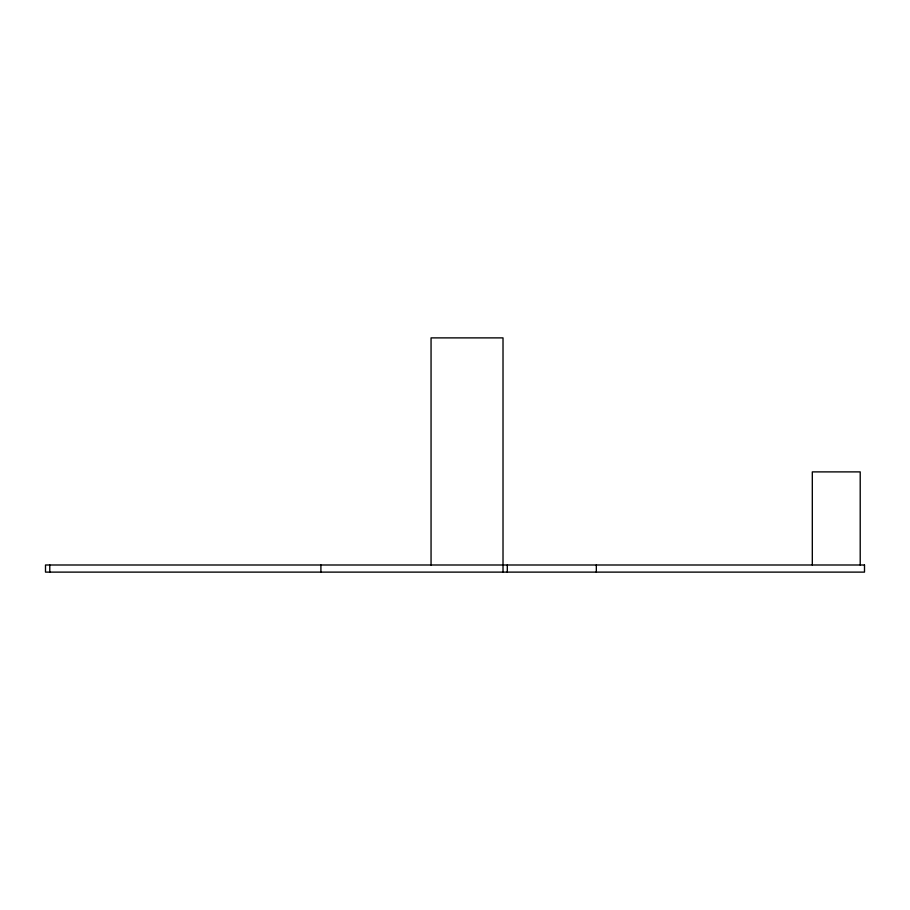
<?xml version="1.0" encoding="UTF-8"?>
<svg xmlns="http://www.w3.org/2000/svg" width="910" height="910" viewBox="0 0 910 910"><rect width="100%" height="100%" fill="white"/><g stroke="black" fill="none" stroke-linecap="round" stroke-linejoin="round"><path stroke-width="1.36" d="M860.212 564.996L860.212 471.892L812.312 471.892L812.312 564.996M596.323 564.996L596.323 572.117M507.302 564.996L507.302 572.117M503.014 572.117L503.014 337.883L431.056 337.883L431.056 564.996M320.911 564.996L320.911 572.117M49.788 564.996L49.788 572.117M864.5 564.996L45.5 564.996L45.5 572.117L864.5 572.117L864.5 564.996"/></g></svg>
